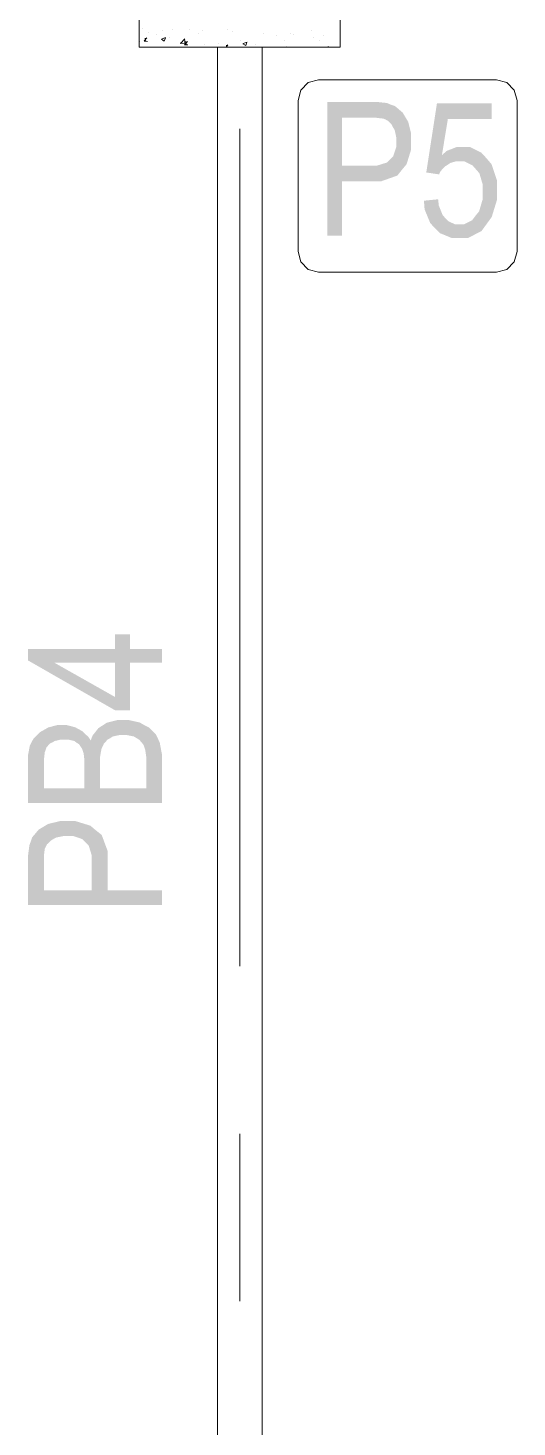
# Model space of a CAD drawing. Header units: millimetres. Extents: x 51.5 to 74.8, y 0.8 to 17.2.
# Drawn here: x 54.795 to 55.081, y 12.105 to 12.925 of the extents above; entities that cross this region are included whole.
import ezdxf

# ---------------------------------------------------------------- set-up
doc = ezdxf.new("R2010")
doc.units = ezdxf.units.MM
doc.layers.add('PDF_Geomertry', color=7, linetype='Continuous')
doc.layers.add('PDF_Solid Fills', color=7, linetype='Continuous')

msp = doc.modelspace()

# ---------------------------------------------------------------- hatches: boundary and pattern name
at = {"layer": 'PDF_Solid Fills', "transparency": 33554559}
h = msp.add_hatch(color=256, dxfattribs=at)
h.paths.add_polyline_path([(54.9701, 12.803), (54.9701, 12.88147), (54.99426, 12.88147), (54.99857, 12.88147), (55.00496, 12.88078), (55.0069, 12.87995), (55.00968, 12.87897), (55.01413, 12.87522), (55.01579, 12.87245), (55.01746, 12.86967), (55.01913, 12.86286), (55.01913, 12.85884), (55.01913, 12.85356), (55.01649, 12.84495), (55.01371, 12.84161), (55.01107, 12.83828), (55.00163, 12.83495), (54.9951, 12.83495), (54.97857, 12.83495), (54.97857, 12.803)])
h.paths.add_polyline_path([(54.97857, 12.84411), (54.99524, 12.84411), (54.99913, 12.84411), (55.00496, 12.84592), (55.00676, 12.84772), (55.00857, 12.84953), (55.01038, 12.85495), (55.01038, 12.85842), (55.01038, 12.86078), (55.00954, 12.86481), (55.00857, 12.86647), (55.00774, 12.86814), (55.00551, 12.87036), (55.00426, 12.87106), (55.00301, 12.87161), (54.99843, 12.87217), (54.9951, 12.87217), (54.97857, 12.87217)])
msp.add_hatch(color=256, dxfattribs=at).paths.add_polyline_path([(55.02663, 12.82356), (55.03496, 12.82439), (55.03538, 12.82064), (55.0376, 12.81509), (55.03926, 12.81328), (55.04107, 12.81147), (55.04496, 12.80967), (55.04718, 12.80967), (55.0501, 12.80967), (55.05496, 12.81217), (55.0569, 12.81481), (55.05899, 12.81731), (55.06107, 12.82439), (55.06107, 12.82897), (55.06107, 12.83314), (55.05913, 12.83967), (55.05704, 12.84203), (55.0551, 12.84425), (55.05024, 12.84661), (55.04718, 12.84661), (55.04538, 12.84661), (55.04204, 12.84564), (55.04051, 12.84453), (55.03885, 12.84356), (55.03635, 12.84078), (55.03551, 12.83897), (55.02801, 12.84009), (55.03426, 12.8805), (55.06635, 12.8805), (55.06635, 12.87134), (55.04065, 12.87134), (55.03718, 12.85022), (55.03996, 12.85272), (55.04607, 12.85509), (55.04926, 12.85509), (55.05343, 12.85509), (55.06038, 12.85161), (55.06343, 12.84828), (55.06635, 12.84481), (55.0694, 12.8355), (55.0694, 12.82967), (55.0694, 12.82384), (55.06635, 12.81397), (55.06343, 12.80995), (55.06038, 12.80578), (55.05232, 12.80161), (55.04732, 12.80161), (55.04315, 12.80161), (55.03607, 12.80453), (55.03315, 12.80745), (55.03038, 12.81036), (55.02704, 12.81842)])
h = msp.add_hatch(color=256, dxfattribs=at)
h.paths.add_polyline_path([(54.87301, 12.55286), (54.85426, 12.55286), (54.85426, 12.52509), (54.84551, 12.52509), (54.79454, 12.55425), (54.79454, 12.56092), (54.84551, 12.56092), (54.84551, 12.56953), (54.85426, 12.56953), (54.85426, 12.56092), (54.87301, 12.56092)])
h.paths.add_polyline_path([(54.84551, 12.55286), (54.8101, 12.55286), (54.84551, 12.53286)])
h = msp.add_hatch(color=256, dxfattribs=at)
h.paths.add_polyline_path([(54.87301, 12.47078), (54.79454, 12.47078), (54.79454, 12.49495), (54.79454, 12.49856), (54.79565, 12.50439), (54.79676, 12.50661), (54.79801, 12.5087), (54.80149, 12.51217), (54.80399, 12.51356), (54.80635, 12.51495), (54.81163, 12.51634), (54.81454, 12.51634), (54.81732, 12.51634), (54.82218, 12.51509), (54.82426, 12.51397), (54.82649, 12.51272), (54.82996, 12.50939), (54.83135, 12.50731), (54.83232, 12.51009), (54.83579, 12.51453), (54.83815, 12.51606), (54.84065, 12.51772), (54.84676, 12.51925), (54.85024, 12.51925), (54.85385, 12.51925), (54.8601, 12.51786), (54.86274, 12.51634), (54.86551, 12.51495), (54.8694, 12.51106), (54.87065, 12.50856), (54.87176, 12.5062), (54.87301, 12.49953), (54.87301, 12.49522)])
h.paths.add_polyline_path([(54.86385, 12.47925), (54.86385, 12.49522), (54.86385, 12.49786), (54.86329, 12.50189), (54.86288, 12.50314), (54.86218, 12.50495), (54.85982, 12.50772), (54.85829, 12.5087), (54.85663, 12.50967), (54.8526, 12.5105), (54.85024, 12.5105), (54.84801, 12.5105), (54.84426, 12.50967), (54.84274, 12.5087), (54.84121, 12.50786), (54.83899, 12.50536), (54.83829, 12.50384), (54.8376, 12.50231), (54.83676, 12.49745), (54.83676, 12.49411), (54.83676, 12.47925)])
h.paths.add_polyline_path([(54.8276, 12.47925), (54.8276, 12.49314), (54.8276, 12.49592), (54.82718, 12.49981), (54.82676, 12.50092), (54.82621, 12.50259), (54.8244, 12.50522), (54.82301, 12.50606), (54.82176, 12.50703), (54.81815, 12.50786), (54.81579, 12.50786), (54.81371, 12.50786), (54.81024, 12.50703), (54.80885, 12.5062), (54.80732, 12.5055), (54.80538, 12.50328), (54.80496, 12.50189), (54.8044, 12.5005), (54.80385, 12.49564), (54.80385, 12.49217), (54.80385, 12.47925)])
h = msp.add_hatch(color=256, dxfattribs=at)
h.paths.add_polyline_path([(54.87301, 12.41106), (54.79454, 12.41106), (54.79454, 12.43522), (54.79454, 12.43953), (54.79538, 12.44592), (54.79607, 12.44786), (54.79704, 12.45064), (54.80079, 12.45509), (54.80357, 12.45675), (54.80635, 12.45842), (54.81315, 12.46009), (54.81718, 12.46009), (54.82246, 12.46009), (54.83107, 12.45745), (54.8344, 12.45467), (54.83774, 12.45203), (54.84121, 12.44272), (54.84121, 12.43606), (54.84121, 12.41953), (54.87301, 12.41953)])
h.paths.add_polyline_path([(54.8319, 12.41953), (54.8319, 12.4362), (54.8319, 12.44009), (54.8301, 12.44592), (54.82829, 12.44772), (54.82649, 12.44953), (54.82121, 12.45134), (54.8176, 12.45134), (54.81524, 12.45134), (54.81121, 12.4505), (54.80954, 12.44967), (54.80801, 12.4487), (54.80565, 12.44647), (54.8051, 12.44522), (54.8044, 12.44397), (54.80385, 12.43939), (54.80385, 12.43606), (54.80385, 12.41953)])

# ---------------------------------------------------------------- linework, layer by layer
at = {"layer": 'PDF_Geomertry', "lineweight": 0}
for points in [[(54.85982, 12.91356), (54.85982, 12.9855), (54.9776, 12.9855), (54.9776, 12.91356), (54.85982, 12.91356)], [(54.85982, 12.92161), (54.85982, 12.92161), (54.85982, 12.92161)], [(54.85982, 12.91522), (54.85982, 12.91522), (54.85982, 12.91522), (54.85982, 12.91522)], [(54.87024, 12.91356), (54.87024, 12.91356), (54.87024, 12.91356)], [(54.88426, 12.91356), (54.88426, 12.91356), (54.88426, 12.91356), (54.88426, 12.91356)], [(54.8894, 12.91356), (54.8894, 12.91356), (54.8894, 12.91356)], [(54.91232, 12.91356), (54.91232, 12.91356), (54.91232, 12.91356)], [(54.92635, 12.91356), (54.92635, 12.91356), (54.92635, 12.91356)], [(54.94038, 12.91356), (54.94038, 12.91356), (54.94038, 12.91356), (54.94038, 12.91356)], [(54.94676, 12.91356), (54.94676, 12.91356), (54.94676, 12.91356)], [(54.96829, 12.91356), (54.96829, 12.91356), (54.96829, 12.91356)], [(54.96968, 12.91356), (54.96968, 12.91356), (54.96968, 12.91356)], [(54.96482, 12.89439), (55.06913, 12.89439), (55.07524, 12.89272), (55.07954, 12.88828), (55.08121, 12.88231), (55.08121, 12.79383), (55.07954, 12.78772), (55.07524, 12.78328), (55.06913, 12.78175), (54.96482, 12.78175), (54.95885, 12.78328), (54.9544, 12.78772), (54.95288, 12.79383), (54.95288, 12.88231), (54.9544, 12.88828), (54.95885, 12.89272), (54.96482, 12.89439)]]:
    msp.add_lwpolyline(points, close=True, dxfattribs=at)
for points in [[(54.86149, 12.92467), (54.86149, 12.92467)], [(54.8626, 12.91717), (54.86413, 12.91897)], [(54.8626, 12.91703), (54.86454, 12.91689)], [(54.86357, 12.91675), (54.86329, 12.91883)], [(54.86496, 12.92231), (54.86496, 12.92231)], [(54.8701, 12.92064), (54.8701, 12.92064)], [(54.87274, 12.91814), (54.8744, 12.91703), (54.8751, 12.91897)], [(54.87288, 12.91828), (54.87524, 12.91925)], [(54.87329, 12.92342), (54.87329, 12.92342)], [(54.87746, 12.91911), (54.87746, 12.91911)], [(54.87926, 12.92397), (54.87926, 12.92397)], [(54.88399, 12.91564), (54.88649, 12.91842)], [(54.88676, 12.91522), (54.88635, 12.91828)], [(54.88635, 12.91509), (54.88801, 12.91689)], [(54.88746, 12.91467), (54.88704, 12.91675)], [(54.8894, 12.92397), (54.8894, 12.92397)], [(54.8944, 12.92134), (54.8944, 12.92134)], [(54.89704, 12.92328), (54.89704, 12.92328)], [(54.91121, 12.92356), (54.91121, 12.92356)], [(54.91468, 12.92245), (54.91468, 12.92245)], [(54.91899, 12.91745), (54.91899, 12.91745)], [(54.93246, 12.92175), (54.93246, 12.92175)], [(54.9401, 12.92022), (54.9401, 12.92022)], [(54.9451, 12.91731), (54.9451, 12.91731)], [(54.94829, 12.92134), (54.94829, 12.92134)], [(54.95024, 12.92106), (54.95024, 12.92106)], [(54.96093, 12.923), (54.96093, 12.923)], [(54.9619, 12.91939), (54.9619, 12.91939)], [(54.96551, 12.91745), (54.96551, 12.91745)], [(54.96788, 12.92022), (54.96788, 12.92022)], [(54.9776, 12.92467), (54.9776, 12.92467)], [(54.9776, 12.92064), (54.9776, 12.92064)], [(54.85982, 12.91634), (54.85982, 12.91634)], [(54.8601, 12.91661), (54.8601, 12.91661)], [(54.88385, 12.91592), (54.88676, 12.9155)], [(54.88635, 12.91495), (54.88829, 12.91481)], [(54.89815, 12.91481), (54.89815, 12.91481)], [(54.89829, 12.91356), (54.89829, 12.91356)], [(54.90565, 12.91356), (54.90565, 12.06981)], [(54.90649, 12.91592), (54.90649, 12.91592)], [(54.91079, 12.91356), (54.91176, 12.91481)], [(54.91107, 12.91356), (54.91093, 12.91467)], [(54.92051, 12.9155), (54.92218, 12.91439), (54.92288, 12.91634)], [(54.92065, 12.91564), (54.92301, 12.91647)], [(54.92815, 12.91495), (54.92815, 12.91495)], [(54.9319, 12.91356), (54.9319, 12.06981)], [(54.94621, 12.91411), (54.94621, 12.91411)], [(54.9544, 12.91356), (54.9544, 12.91356)], [(54.96996, 12.91356), (54.97065, 12.91384)], [(54.97051, 12.91356), (54.97065, 12.9137)], [(54.91871, 12.37509), (54.91871, 12.86564)], [(54.91871, 12.17884), (54.91871, 12.27689)]]:
    msp.add_lwpolyline(points, dxfattribs=at)

doc.saveas('drawing.dxf')
